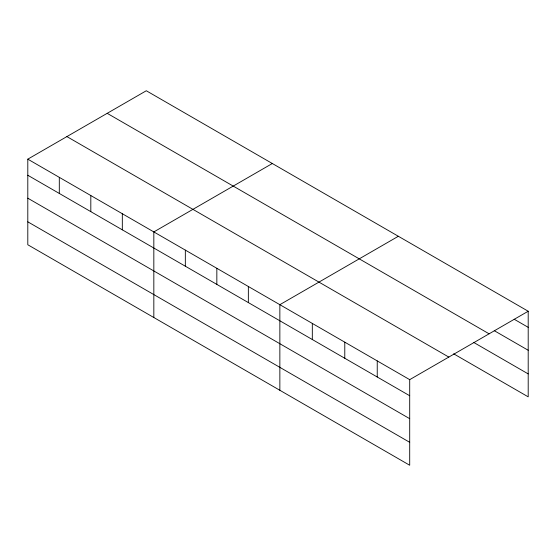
<?xml version="1.0" encoding="UTF-8"?>
<svg xmlns="http://www.w3.org/2000/svg" width="556" height="556" viewBox="0 0 556 556"><rect width="100%" height="100%" fill="white"/><g stroke="black" fill="none" stroke-linecap="round" stroke-linejoin="round"><path stroke-width="0.83" d="M409.702 418.682L409.702 379.651L27.8 159.162L27.8 244.758L409.702 465.247L409.702 418.682L27.8 198.193M453.682 353.818L528.2 396.838L528.2 311.242L146.297 90.753L27.8 159.162M272.322 163.513L153.831 231.928L153.831 317.525M398.353 236.272L279.856 304.688L279.856 390.284M409.702 379.651L528.2 311.242M514.182 319.241L528.2 327.331M494.263 330.674L528.2 350.266M107.19 113.327L489.099 333.815M473.608 342.378L528.2 373.903M66.901 136.588L448.81 357.077M27.8 175.258L409.702 395.747M27.8 221.823L409.702 442.312M377.239 360.913L377.239 377.003M344.783 342.169L344.783 358.266M312.319 323.425L312.319 339.521M248.351 286.5L248.351 302.589M216.84 268.305L216.84 284.401M185.336 250.117L185.336 266.206M122.32 213.733L122.32 229.83M90.816 195.545L90.816 211.641M59.304 177.357L59.304 193.446"/></g></svg>
